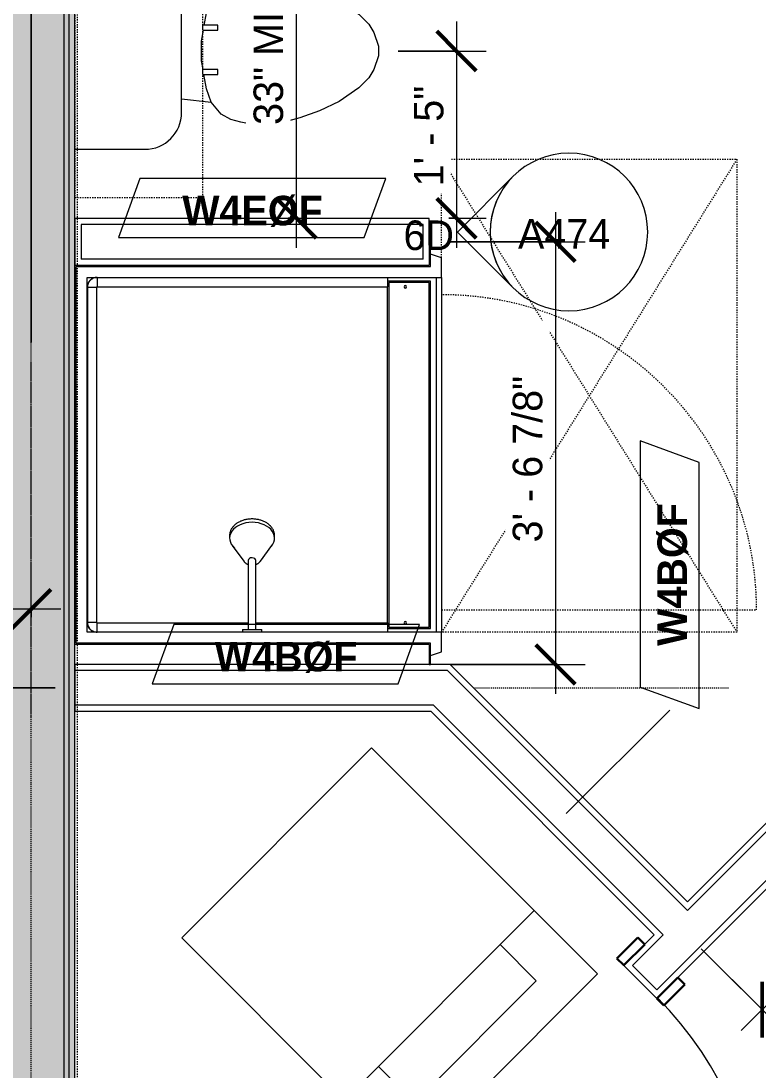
# Model space of a CAD drawing. Header units: inches. Extents: x -4010 to -1814, y 9846 to 12241.
# Drawn here: x -2514.2 to -2439.3, y 10498.3 to 10604.9 of the extents above; entities that cross this region are included whole.
import ezdxf

# ---------------------------------------------------------------- set-up
doc = ezdxf.new("R2010")
doc.units = ezdxf.units.IN
doc.header["$MEASUREMENT"] = 0
for name, pattern in [('Dash', [0.25, 0.125, -0.125]), ('Dash 3_32_', [0.1875, 0.09375, -0.09375]), ('Dash_2_', [0.25, 0.125, -0.125])]:
    doc.linetypes.add(name, pattern=pattern)
for name, color, linetype, lineweight in [('0-1', 7, 'Continuous', 5), ('A-ANNO-DIMS', 211, 'Continuous', 9), ('A-ANNO-DIMS-32', 211, 'Continuous', 9), ('A-DETL-1', 90, 'Dash 3_32_', 18), ('A-DOOR-3', 31, 'Continuous', 9), ('A-DOOR-4', 31, 'Continuous', 30), ('A-DOOR-FRAM-3', 31, 'Continuous', 30), ('A-GENM', 5, 'Continuous', 9), ('A-GENM-HDLN', 13, 'Dash', 9), ('A-WALL', 113, 'Continuous', 18), ('A-WALL-2', 250, 'Continuous', 18), ('A-WALL-3', 113, 'Continuous', 9), ('A-WALL-IDEN', 211, 'Continuous', 9), ('G-ANNO-SYMB-3', 111, 'Continuous', 9), ('G-ANNO-SYMB-4', 111, 'Dash_2_', 9), ('I-WALL-1', 21, 'Continuous', 18), ('I-WALL-2', 241, 'Continuous', 5), ('I-WALL-3', 7, 'Continuous', 9), ('I-WALL-4', 2, 'Continuous', 9), ('P-SANR-FIXT', 6, 'Continuous', 9), ('P-SANR-FIXT-HDLN', 131, 'Dash', 9), ('Q-CASE', 31, 'Continuous', 9), ('Q-CASE-3', 31, 'Dash', 9)]:
    doc.layers.add(name, color=color, linetype=linetype, lineweight=lineweight)
doc.styles.add('Century Gothic', font='ufonts.com_century-gothic.ttf', dxfattribs={"height": 3})
doc.styles.add('Century Gothic_B_1', font='GOTHICB.TTF', dxfattribs={"height": 3})
doc.dimstyles.new('OD_1__HACK_2', dxfattribs={"dimscale": 12, "dimtxt": 3.132505, "dimasz": 0.333333, "dimexe": 0.25, "dimexo": 0.166667, "dimgap": 0.041667, "dimtad": 1, "dimdec": 4, "dimrnd": 0.0625, "dimzin": 3, "dimdsep": 46, "dimlunit": 4, "dimtxsty": 'Century Gothic', "dimblk1": 'OBLIQUE', "dimblk2": 'OBLIQUE', "dimsah": 1, "dimcen": 0.09, "dimdle": 0.25, "dimazin": 0, "dimtfac": 1, "dimtdec": 4, "dimtix": 1, "dimtmove": 0, "dimatfit": 3, "dimfxl": 1, "dimtvp": 1, "dimtfill": 1, "dimfrac": 2, "dimtolj": 1, "dimtzin": 0, "dimarcsym": 2})
doc.dimstyles.new('OD_1__HACK_2_1', dxfattribs={"dimscale": 12, "dimtxt": 3.132505, "dimasz": 0.333333, "dimexe": 0.25, "dimexo": 0.166667, "dimgap": 0.041667, "dimtad": 1, "dimdec": 4, "dimrnd": 0.0625, "dimzin": 3, "dimdsep": 46, "dimlunit": 4, "dimtxsty": 'Century Gothic', "dimblk1": 'OBLIQUE', "dimblk2": 'OBLIQUE', "dimsah": 1, "dimcen": 0.09, "dimdle": 0.25, "dimazin": 0, "dimtfac": 1, "dimtdec": 4, "dimtix": 1, "dimtmove": 0, "dimatfit": 3, "dimfxl": 1, "dimtvp": 1, "dimtfill": 1, "dimfrac": 2, "dimtolj": 1, "dimtzin": 0, "dimarcsym": 2})

# ---------------------------------------------------------------- blocks, each defined once
blk = doc.blocks.new('CTR - 1st Phase - Common Walls_rvt-1-UNIT PLANS - 1ST FLOOR')
at = {"layer": 'I-WALL-1'}
blk.add_hatch(color=256, dxfattribs=at).paths.add_polyline_path([(-2509.31, 10458.16), (-2508.69, 10458.16), (-2508.69, 10814.49), (-2509.31, 10814.49), (-2509.31, 10463.59)], flags=0)
at = {"layer": 'I-WALL-2'}
for points in [[(-2509.81, 10457.54), (-2509.81, 10814.49), (-2515.31, 10814.49), (-2515.31, 10457.54)], [(-2509.31, 10457.54), (-2509.31, 10814.49), (-2509.81, 10814.49), (-2509.81, 10457.54)]]:
    blk.add_hatch(color=256, dxfattribs=at).paths.add_polyline_path(points, flags=0)
at = {"layer": 'A-WALL-2'}
for p, q in [((-2509.81, 10814.49), (-2509.81, 10458.16)), ((-2509.31, 10814.49), (-2509.31, 10458.16))]:
    blk.add_line(p, q, dxfattribs=at)
at = {"layer": 'I-WALL-3'}
for p, q in [((-2508.69, 10580.13), (-2508.69, 10814.49)), ((-2508.69, 10458.16), (-2508.69, 10541.63))]:
    blk.add_line(p, q, dxfattribs=at)
blk = doc.blocks.new('SWING - SINGLE - FLUSH - 3-0 x 6-8 - PASSAGE-V116-UNIT PLANS - 1ST FLOOR')
at = {"layer": 'A-DOOR-3'}
blk.add_arc((18, 2.37), 36.07, 93.1789, 180, dxfattribs=at)
at = {"layer": 'A-DOOR-4'}
for p, q in [((16, 10.9), (16, 38.39)), ((18, 38.39), (16, 38.39)), ((18, 10.9), (18, 38.39)), ((16, 2.37), (16, 9.15)), ((18, 2.37), (18, 9.15)), ((18, 2.37), (16, 2.37))]:
    blk.add_line(p, q, dxfattribs=at)
at = {"layer": 'A-DOOR-FRAM-3'}
for p, q in [((-18, 3.37), (-21, 3.37)), ((-21, 3.37), (-21, 2.37)), ((-18, 2.37), (-18, 3.37)), ((21, 3.37), (18, 3.37)), ((18, 3.37), (18, 2.37)), ((21, 2.37), (21, 3.37)), ((-21, 2.37), (-18, 2.37)), ((18, 2.37), (21, 2.37)), ((-18, -2.38), (-21, -2.38)), ((-21, -2.38), (-21, -3.38)), ((-18, -3.38), (-18, -2.38)), ((21, -2.38), (18, -2.38)), ((18, -2.38), (18, -3.38)), ((21, -3.38), (21, -2.38)), ((-21, -3.38), (-18, -3.38)), ((18, -3.38), (21, -3.38))]:
    blk.add_line(p, q, dxfattribs=at)
blk = doc.blocks.new('Toilet-Domestic-3D - Toilet-Domestic-3D-3234795-UNIT PLANS - 1ST FLOOR')
at = {"layer": 'P-SANR-FIXT'}
for p, q in [((-1.87, 11.5), (-0.5, 12)), ((-0.5, 12), (0.5, 12)), ((0.5, 12), (1.87, 11.5)), ((-3.74, 10), (-2.74, 11)), ((-2.74, 11), (-1.87, 11.5)), ((1.87, 11.5), (2.74, 11)), ((2.74, 11), (3.74, 10)), ((-5.13, 8), (-3.74, 10)), ((3.74, 10), (5.13, 8)), ((-6.06, 6), (-5.13, 8)), ((5.13, 8), (6.06, 6)), ((-6.79, 4), (-6.06, 6)), ((6.06, 6), (6.79, 4)), ((-7.33, 1.99), (-6.79, 4)), ((6.79, 4), (7.33, 1.99)), ((-7.5, 0), (-7.33, 1.99)), ((7.33, 1.99), (7.5, 0)), ((-7.41, -1), (-7.5, 0)), ((-7.24, -2), (-7.41, -1)), ((7.41, -1), (7.24, -2)), ((7.5, 0), (7.41, -1)), ((-6.97, -3), (-7.24, -2)), ((7.24, -2), (6.97, -3)), ((-6.4, -4), (-6.97, -3)), ((6.97, -3), (6.4, -4)), ((-5.21, -5), (-6.4, -4)), ((6.4, -4), (5.21, -5)), ((-3.84, -5.5), (-5.21, -5)), ((-4.86, -8.02), (-5.21, -5)), ((5.21, -5), (3.84, -5.5)), ((4.86, -8.02), (5.21, -5)), ((-2.61, -5.72), (-3.84, -5.5)), ((-1, -6), (-2.12, -5.8)), ((1, -6), (-1, -6)), ((1.89, -5.84), (1, -6)), ((3.84, -5.5), (2.38, -5.76)), ((6.25, -8.02), (-6.25, -8.02)), ((-9.98, -11.75), (-9.98, -18.86)), ((9.98, -18.86), (9.98, -11.75))]:
    blk.add_line(p, q, dxfattribs=at)
for centre, start, end in [((-6.25, -11.75), 90, 180), ((6.25, -11.75), 0, 90)]:
    blk.add_arc(centre, 3.73, start, end, dxfattribs=at)
blk = doc.blocks.new('ADA Clearances - 30_x48_-1721104-UNIT PLANS - 1ST FLOOR')
at = {"layer": 'A-GENM-HDLN'}
for p, q in [((15, 24), (-15, -24)), ((-15, 24), (15, -24)), ((-15, 14), (-15, 24)), ((-15, 24), (15, 24)), ((15, 24), (15, -24)), ((15, -24), (-15, -24))]:
    blk.add_line(p, q, dxfattribs=at)
blk = doc.blocks.new('300 Series Wall Hung Cabinet_326 - 30_-2909952-UNIT PLANS - 1ST FLOOR')
at = {"layer": 'Q-CASE'}
for p, q in [((-2.5, -13.19), (-2.01, -13.19)), ((-2.5, -13.19), (-2.5, -14.69)), ((-2.01, -14.69), (-2.01, -13.19)), ((2, -13.19), (2.49, -13.19)), ((2, -13.19), (2, -14.69)), ((2.49, -14.69), (2.49, -13.19)), ((-2.5, -14.69), (-2.01, -14.69)), ((2, -14.69), (2.49, -14.69))]:
    blk.add_line(p, q, dxfattribs=at)
at = {"layer": 'Q-CASE-3'}
for p, q in [((15, -0.19), (-15, -0.19)), ((-15, -0.19), (-15, -13.19)), ((15, -13.19), (15, -0.19)), ((-15, -13.19), (15, -13.19))]:
    blk.add_line(p, q, dxfattribs=at)
blk = doc.blocks.new('4LBS24238A75FTB_V2 - 4LBS24238A75FTB_V2-V85-UNIT PLANS - 1ST FLOOR')
at = {"layer": 'P-SANR-FIXT'}
for p, q in [((-0.75, 37.75), (-1.13, 36.62)), ((1.25, 37.75), (-0.75, 37.75)), ((1.25, 37.75), (37.25, 37.75)), ((1.25, 37.25), (1.25, 37.75)), ((1.25, 1.75), (1.25, 37.75)), ((37.25, 37.75), (37.25, 37.25)), ((39.25, 37.75), (37.25, 37.75)), ((37.25, 37.75), (37.25, 19.48)), ((39.63, 36.62), (39.25, 37.75)), ((0.12, 36.62), (-2.02, 36.62)), ((-2.02, 36.62), (-2.02, 36.5)), ((-2.02, 36.5), (0, 36.5)), ((0, 0.5), (0, 36.5)), ((0.12, 0.63), (0.12, 36.62)), ((37.25, 37.25), (1.25, 37.25)), ((1.62, 36.62), (1.62, 32.27)), ((36.88, 36.62), (1.62, 36.62)), ((36.75, 36.5), (1.75, 36.5)), ((1.75, 36.5), (1.75, 32.38)), ((36.75, 32.38), (36.75, 36.5)), ((36.88, 32.27), (36.88, 36.62)), ((40.52, 36.62), (38.38, 36.62)), ((38.38, 36.62), (38.38, 0.63)), ((38.5, 36.5), (38.5, 0.5)), ((38.5, 36.5), (40.52, 36.5)), ((40.52, 36.5), (40.52, 36.62)), ((1.75, 32.38), (36.75, 32.38)), ((2.2, 2.75), (2.2, 32.27)), ((36.3, 32.27), (2.2, 32.27)), ((36.3, 18.89), (36.3, 32.27)), ((36.3, 2.75), (36.3, 18.11)), ((37.25, 17.52), (37.25, 1.75)), ((1.28, 2.51), (1.3, 2.43)), ((1.37, 2.28), (1.38, 2.26)), ((1.4, 2.23), (1.42, 2.2)), ((2.25, 2.7), (36.25, 2.7)), ((37.08, 2.2), (37.1, 2.23)), ((37.12, 2.26), (37.13, 2.28)), ((37.2, 2.43), (37.22, 2.51)), ((37.25, 1.75), (1.25, 1.75)), ((1.51, 2.08), (1.58, 2.01)), ((1.7, 1.92), (1.73, 1.9)), ((1.93, 1.8), (2.01, 1.78)), ((2.25, 1.75), (2.25, 1.77)), ((2.25, 1.77), (36.25, 1.77)), ((36.25, 1.75), (36.25, 1.77)), ((36.49, 1.78), (36.57, 1.8)), ((36.77, 1.9), (36.8, 1.92)), ((36.92, 2.01), (36.99, 2.08)), ((38.5, 0.5), (0, 0.5)), ((38.38, 0.63), (0.12, 0.63))]:
    blk.add_line(p, q, dxfattribs=at)
for centre, radius, start, end in [((2.2, 34.06), 0.125, 0, 180), ((36.3, 34.06), 0.125, 0, 180), ((2.2, 34.06), 0.125, 180, 0), ((36.3, 34.06), 0.125, 180, 0), ((2.25, 2.75), 1, 180, 270), ((36.25, 2.75), 1, 270, 0)]:
    blk.add_arc(centre, radius, start, end, dxfattribs=at)
for centre, major_axis, start_param, end_param in [((2.2, 32.28), (-0.95, 0), 0, 1.570796), ((36.3, 32.28), (0.95, 0), 4.712389, 6.283185)]:
    blk.add_ellipse(centre, major_axis=major_axis, ratio=0.019505, start_param=start_param, end_param=end_param, dxfattribs=at)
for points, knots in [([(1.25, 2.77), (1.25, 2.77), (1.27, 2.76), (1.4, 2.76), (1.64, 2.75), (1.95, 2.75), (2.12, 2.75), (2.2, 2.75)], [-1, -1, -1, -1, -0.833333, -0.666667, -0.333333, -0.166667, 0, 0, 0, 0]), ([(1.25, 2.77), (1.25, 2.7), (1.26, 2.57), (1.34, 2.32), (1.52, 2.04), (1.8, 1.86), (2.05, 1.78), (2.18, 1.77), (2.25, 1.77)], [-1, -1, -1, -1, -0.875, -0.75, -0.5, -0.25, -0.125, 0, 0, 0, 0]), ([(1.59, 2), (1.54, 2.04), (1.47, 2.12), (1.41, 2.21), (1.38, 2.25)], [0.4611793, 0.4611793, 0.4611793, 0.4611793, 0.5714286, 0.6665731, 0.6665731, 0.6665731, 0.6665731]), ([(2.2, 2.75), (2.2, 2.74), (2.2, 2.74), (2.2, 2.73), (2.21, 2.72), (2.21, 2.72), (2.22, 2.71), (2.23, 2.71), (2.24, 2.7), (2.24, 2.7), (2.25, 2.7), (2.25, 2.7)], [-1, -1, -1, -1, -0.833333, -0.75, -0.666667, -0.583333, -0.416667, -0.291667, -0.208333, -0.083333, 0, 0, 0, 0]), ([(36.25, 1.77), (36.32, 1.77), (36.45, 1.78), (36.7, 1.86), (36.98, 2.04), (37.16, 2.32), (37.24, 2.57), (37.25, 2.7), (37.25, 2.77)], [-1, -1, -1, -1, -0.875, -0.75, -0.5, -0.25, -0.125, 0, 0, 0, 0]), ([(36.25, 2.7), (36.26, 2.7), (36.26, 2.7), (36.27, 2.7), (36.28, 2.71), (36.28, 2.71), (36.29, 2.72), (36.29, 2.73), (36.3, 2.74), (36.3, 2.74), (36.3, 2.75), (36.3, 2.75)], [-1, -1, -1, -1, -0.833333, -0.75, -0.666667, -0.583333, -0.416667, -0.291667, -0.208333, -0.083333, 0, 0, 0, 0]), ([(36.25, 1.8), (36.25, 1.82), (36.25, 1.91), (36.25, 2.14), (36.25, 2.45), (36.25, 2.62), (36.25, 2.7)], [-0.8333333, -0.8333333, -0.8333333, -0.8333333, -0.6666667, -0.3333333, -0.1666667, 0, 0, 0, 0]), ([(37.19, 2.42), (37.18, 2.38), (37.16, 2.33), (37.13, 2.27), (37.12, 2.25)], [0.2174647, 0.2174647, 0.2174647, 0.2174647, 0.2857143, 0.3333068, 0.3333068, 0.3333068, 0.3333068]), ([(2.25, 1.75), (2.17, 1.75), (2.03, 1.77), (1.86, 1.82), (1.77, 1.87), (1.75, 1.88)], [0, 0, 0, 0, 0.1428571, 0.2857143, 0.3333068, 0.3333068, 0.3333068, 0.3333068]), ([(36.75, 1.88), (36.7, 1.85), (36.59, 1.8), (36.42, 1.76), (36.31, 1.75), (36.25, 1.75)], [0.6666667, 0.6666667, 0.6666667, 0.6666667, 0.7857143, 0.8928571, 1, 1, 1, 1]), ([(37.01, 2.1), (36.97, 2.05), (36.89, 1.97), (36.79, 1.91), (36.75, 1.88)], [0.4475924, 0.4475924, 0.4475924, 0.4475924, 0.5714286, 0.6665731, 0.6665731, 0.6665731, 0.6665731])]:
    blk.add_open_spline(points, degree=3, knots=knots, dxfattribs=at)
for points in [[(1.25, 2.71), (1.25, 2.72), (1.25, 2.74), (1.25, 2.75)], [(1.38, 2.25), (1.37, 2.27), (1.36, 2.3), (1.35, 2.32)], [(2.25, 1.8), (2.25, 1.82), (2.25, 1.88), (2.25, 2.03), (2.25, 2.22), (2.25, 2.45), (2.25, 2.62), (2.25, 2.7)], [(37.25, 2.77), (37.25, 2.77), (37.23, 2.76), (37.13, 2.76), (36.98, 2.76), (36.78, 2.75), (36.55, 2.75), (36.38, 2.75), (36.3, 2.75)], [(37.12, 2.25), (37.09, 2.21), (37.07, 2.18), (37.04, 2.14)], [(37.25, 2.75), (37.25, 2.72), (37.25, 2.7), (37.25, 2.67)], [(1.75, 1.88), (1.71, 1.91), (1.67, 1.94), (1.63, 1.97)]]:
    blk.add_open_spline(points, degree=3, dxfattribs=at)
at = {"layer": 'P-SANR-FIXT-HDLN'}
blk.add_line((35, 37.75), (35, 69.75), dxfattribs=at)
blk.add_arc((35, 37.75), 32, 90, 180, dxfattribs=at)
blk = doc.blocks.new('Shower Head - Shower Head-3265626-UNIT PLANS - 1ST FLOOR')
at = {"layer": 'P-SANR-FIXT'}
for p, q in [((-0.98, 0), (-0.98, -0.26)), ((-0.98, 0), (0.98, 0)), ((0.98, -0.26), (0.98, 0)), ((0.98, -0.26), (-0.98, -0.26)), ((-0.39, -0.26), (-0.39, -1)), ((0.39, -1), (0.39, -0.26)), ((-0.39, -6.01), (-0.39, -7.27)), ((0.39, -7.27), (0.39, -6.01)), ((-0.84, -7.19), (-2.02, -8.78)), ((2.02, -8.78), (0.84, -7.19)), ((-2.28, -9.54), (-2.28, -9.81)), ((2.28, -9.81), (2.28, -9.54))]:
    blk.add_line(p, q, dxfattribs=at)
at = {"layer": 'P-SANR-FIXT', "flags": 128}
for points in [[(-0.39, -1), (-0.39, -1.29), (-0.39, -1.57), (-0.39, -1.85), (-0.39, -2.13), (-0.39, -2.41), (-0.39, -2.69), (-0.39, -2.96), (-0.39, -3.23), (-0.39, -3.5), (-0.39, -3.76), (-0.39, -4.02), (-0.39, -4.27), (-0.39, -4.52), (-0.39, -4.77), (-0.39, -5), (-0.39, -5.23), (-0.39, -5.46), (-0.39, -5.67), (-0.39, -5.88), (-0.39, -6.01)], [(0.39, -6.01), (0.39, -5.81), (0.39, -5.6), (0.39, -5.38), (0.39, -5.15), (0.39, -4.92), (0.39, -4.68), (0.39, -4.43), (0.39, -4.18), (0.39, -3.93), (0.39, -3.67), (0.39, -3.4), (0.39, -3.13), (0.39, -2.86), (0.39, -2.59), (0.39, -2.31), (0.39, -2.03), (0.39, -1.75), (0.39, -1.46), (0.39, -1.18), (0.39, -1)], [(-0.39, -6.87), (-0.43, -6.88), (-0.46, -6.9), (-0.49, -6.91), (-0.52, -6.93), (-0.55, -6.94), (-0.58, -6.96), (-0.61, -6.98), (-0.64, -7), (-0.67, -7.03), (-0.7, -7.05), (-0.73, -7.07), (-0.76, -7.1), (-0.78, -7.13), (-0.81, -7.16), (-0.83, -7.19), (-0.84, -7.19)], [(0.84, -7.19), (0.81, -7.16), (0.79, -7.13), (0.76, -7.1), (0.73, -7.08), (0.7, -7.05), (0.68, -7.03), (0.65, -7.01), (0.62, -6.98), (0.59, -6.97), (0.56, -6.95), (0.53, -6.93), (0.49, -6.91), (0.46, -6.9), (0.43, -6.89), (0.4, -6.87)], [(-2.28, -9.81), (-2.28, -9.88), (-2.28, -9.95), (-2.27, -10.02), (-2.25, -10.09), (-2.24, -10.16), (-2.21, -10.23), (-2.19, -10.3), (-2.16, -10.36), (-2.13, -10.43), (-2.09, -10.49), (-2.05, -10.55), (-2.01, -10.61), (-1.97, -10.67), (-1.92, -10.73), (-1.86, -10.79), (-1.81, -10.84), (-1.75, -10.89), (-1.69, -10.94), (-1.63, -10.99), (-1.57, -11.04), (-1.5, -11.08), (-1.43, -11.12), (-1.36, -11.16), (-1.28, -11.2), (-1.21, -11.24), (-1.13, -11.27), (-1.05, -11.3), (-0.97, -11.33), (-0.89, -11.36), (-0.81, -11.38), (-0.72, -11.4), (-0.64, -11.42), (-0.55, -11.44), (-0.47, -11.45), (-0.38, -11.46), (-0.29, -11.47), (-0.2, -11.48), (-0.11, -11.49), (-0.02, -11.49), (0, -11.49)], [(0, -11.49), (0.09, -11.49), (0.18, -11.48), (0.27, -11.48), (0.35, -11.47), (0.44, -11.46), (0.53, -11.44), (0.62, -11.43), (0.7, -11.41), (0.79, -11.39), (0.87, -11.36), (0.95, -11.34), (1.03, -11.31), (1.11, -11.28), (1.19, -11.25), (1.26, -11.21), (1.34, -11.17), (1.41, -11.13), (1.48, -11.09), (1.55, -11.05), (1.61, -11), (1.68, -10.95), (1.74, -10.9), (1.8, -10.85), (1.85, -10.8), (1.9, -10.74), (1.95, -10.69), (2, -10.63), (2.04, -10.57), (2.08, -10.51), (2.12, -10.44), (2.15, -10.38), (2.18, -10.31), (2.21, -10.25), (2.23, -10.18), (2.25, -10.11), (2.26, -10.04), (2.27, -9.97), (2.28, -9.9), (2.28, -9.83), (2.28, -9.81)]]:
    blk.add_lwpolyline(points, dxfattribs=at)
at = {"layer": 'P-SANR-FIXT'}
for centre, major_axis, start_param, end_param in [((0, -7.27), (0.394, 0), 3.141593, 4.712389), ((0, -7.27), (-0.394, 0), 1.570796, 3.141593), ((0, -9.54), (2.28, 0), 2.468394, 4.712389), ((0, -9.54), (-2.28, 0), 1.570796, 3.814791)]:
    blk.add_ellipse(centre, major_axis=major_axis, ratio=0.707107, start_param=start_param, end_param=end_param, dxfattribs=at)
blk = doc.blocks.new('Stacked Washer and Dryer - 26_x25_ - Private-3627842-UNIT PLANS - 1ST FLOOR')
at = {"layer": 'P-SANR-FIXT'}
for p, q in [((0, 13.625), (32.4375, 13.625)), ((0, 13.625), (0, -13.625)), ((23.34375, -13.625), (23.34375, 13.625)), ((32.4375, 13.625), (32.4375, -13.625)), ((28.53125, 8.75), (23.34375, 8.75)), ((28.53125, -8.75), (28.53125, 8.75)), ((23.34375, -8.75), (28.53125, -8.75)), ((32.4375, -13.625), (0, -13.625))]:
    blk.add_line(p, q, dxfattribs=at)
blk = doc.blocks.new('Elevation - Filled Arrow-152140-UNIT PLANS - 1ST FLOOR')
at = {"layer": 'G-ANNO-SYMB-3'}
for start, end in [(360, 180), (180, 360)]:
    blk.add_arc((0, 0), 0.25, start, end, dxfattribs=at)
blk = doc.blocks.new('Elevation - Filled Arrow-151867-UNIT PLANS - 1ST FLOOR')
at = {"layer": 'G-ANNO-SYMB-3'}
for p, q in [((0, 0.3536), (-0.1768, 0.1768)), ((0.1768, 0.1768), (0, 0.3536))]:
    blk.add_line(p, q, dxfattribs=at)
blk.add_arc((0, 0), 0.25, 45, 135, dxfattribs=at)
blk = doc.blocks.new('DIMBLOCK45-UNIT PLANS - 1ST FLOOR')
at = {"layer": 'A-ANNO-DIMS-32'}
for p, q in [((-2647.12, 10544.39), (-2647.12, 10548.22)), ((-2513.12, 10544.39), (-2513.12, 10548.22)), ((-2510.12, 10545.22), (-2647.12, 10545.22)), ((-2647.12, 10545.22), (-2647.12, 10544.39)), ((-2513.12, 10545.22), (-2513.12, 10544.39))]:
    blk.add_line(p, q, dxfattribs=at)
at = {"layer": 'A-ANNO-DIMS-32', "lineweight": 50}
for p, q in [((-2647.12, 10545.22), (-2645.12, 10547.22)), ((-2513.12, 10545.22), (-2511.12, 10547.22)), ((-2647.12, 10545.22), (-2649.12, 10543.22)), ((-2513.12, 10545.22), (-2515.12, 10543.22))]:
    blk.add_line(p, q, dxfattribs=at)
at = {"layer": 'A-ANNO-DIMS-32', "color": 0, "insert": (-2586.54, 10549.56), "char_height": 3, "width": 15.394, "attachment_point": 1, "line_spacing_factor": 0.984502, "style": 'Century Gothic', "bg_fill": 3, "box_fill_scale": 1.25, "bg_fill_color": 256, "bg_fill_true_color": 13158600, "bg_fill_transparency": 0}
blk.add_mtext('11\' - 2"', dxfattribs=at)
blk = doc.blocks.new('_Oblique')
at = {"color": 0, "linetype": 'ByBlock', "lineweight": -2}
blk.add_line((-0.5, -0.5), (0.5, 0.5), dxfattribs=at)
blk = doc.blocks.new('DIMBLOCK149-UNIT PLANS - 1ST FLOOR')
at = {"layer": 'A-ANNO-DIMS-32'}
for p, q in [((-2104.82, 10593.16), (-2104.82, 10716.81)), ((-2520.62, 10714.63), (-2520.62, 10710.81)), ((-2520.62, 10713.81), (-2520.62, 10714.63)), ((-2523.62, 10713.81), (-2101.82, 10713.81)), ((-2104.82, 10713.81), (-2104.82, 10593.16))]:
    blk.add_line(p, q, dxfattribs=at)
at = {"layer": 'A-ANNO-DIMS-32', "lineweight": 50}
for p, q in [((-2520.62, 10713.81), (-2518.62, 10715.81)), ((-2104.82, 10713.81), (-2102.82, 10715.81)), ((-2520.62, 10713.81), (-2522.62, 10711.81)), ((-2104.82, 10713.81), (-2106.82, 10711.81))]:
    blk.add_line(p, q, dxfattribs=at)
at = {"layer": 'A-ANNO-DIMS-32', "color": 0, "insert": (-2325.3, 10718.15), "char_height": 3, "width": 30.1914, "attachment_point": 1, "line_spacing_factor": 0.984502, "style": 'Century Gothic', "bg_fill": 3, "box_fill_scale": 1.25, "bg_fill_color": 256, "bg_fill_true_color": 13158600, "bg_fill_transparency": 0}
blk.add_mtext('34\' - 7 13/16"', dxfattribs=at)
blk = doc.blocks.new('DIMBLOCK150-UNIT PLANS - 1ST FLOOR')
at = {"layer": 'A-ANNO-DIMS-32'}
for p, q in [((-2513.12, 10572.3), (-2513.12, 10648.11)), ((-2435.94, 10645.94), (-2435.94, 10642.11)), ((-2435.94, 10645.11), (-2435.94, 10645.94)), ((-2516.12, 10645.11), (-2435.94, 10645.11)), ((-2513.12, 10645.11), (-2513.12, 10572.3))]:
    blk.add_line(p, q, dxfattribs=at)
at = {"layer": 'A-ANNO-DIMS-32', "lineweight": 50}
for p, q in [((-2513.12, 10645.11), (-2511.12, 10647.11)), ((-2435.94, 10645.11), (-2433.94, 10647.11)), ((-2513.12, 10645.11), (-2515.12, 10643.11)), ((-2435.94, 10645.11), (-2437.94, 10643.11))]:
    blk.add_line(p, q, dxfattribs=at)
at = {"layer": 'A-ANNO-DIMS-32', "color": 0, "insert": (-2484.77, 10649.46), "char_height": 3, "width": 24.5827, "attachment_point": 1, "line_spacing_factor": 0.984502, "style": 'Century Gothic', "bg_fill": 3, "box_fill_scale": 1.25, "bg_fill_color": 256, "bg_fill_true_color": 13158600, "bg_fill_transparency": 0}
blk.add_mtext('6\' - 5 3/16"', dxfattribs=at)
blk = doc.blocks.new('DIMBLOCK152-UNIT PLANS - 1ST FLOOR')
at = {"layer": 'A-ANNO-DIMS-32'}
for p, q in [((-2525.61, 10684.23), (-2525.61, 10534.23)), ((-2510.69, 10681.23), (-2528.61, 10681.23)), ((-2525.61, 10681.23), (-2510.69, 10681.23)), ((-2510.69, 10537.23), (-2528.61, 10537.23)), ((-2525.61, 10537.23), (-2510.69, 10537.23))]:
    blk.add_line(p, q, dxfattribs=at)
at = {"layer": 'A-ANNO-DIMS-32', "lineweight": 50}
for p, q in [((-2525.61, 10681.23), (-2527.61, 10683.23)), ((-2525.61, 10681.23), (-2523.61, 10679.23)), ((-2525.61, 10537.23), (-2527.61, 10539.23)), ((-2525.61, 10537.23), (-2523.61, 10535.23))]:
    blk.add_line(p, q, dxfattribs=at)
at = {"layer": 'A-ANNO-DIMS-32', "color": 0, "insert": (-2529.95, 10602.81), "char_height": 3, "width": 15.394, "attachment_point": 1, "rotation": 90, "line_spacing_factor": 0.984502, "style": 'Century Gothic', "bg_fill": 3, "box_fill_scale": 1.25, "bg_fill_color": 256, "bg_fill_true_color": 13158600, "bg_fill_transparency": 0}
blk.add_mtext('12\' - 0"', dxfattribs=at)
blk = doc.blocks.new('DIMBLOCK153-UNIT PLANS - 1ST FLOOR')
at = {"layer": 'A-ANNO-DIMS-32'}
for p, q in [((-2414.65, 10541.14), (-2406.35, 10532.84)), ((-2408.47, 10534.97), (-2414.65, 10541.14)), ((-2441, 10502.44), (-2406.35, 10537.09)), ((-2445.05, 10510.73), (-2436.76, 10502.44)), ((-2438.88, 10504.56), (-2445.05, 10510.73))]:
    blk.add_line(p, q, dxfattribs=at)
at = {"layer": 'A-ANNO-DIMS-32', "lineweight": 50}
for p, q in [((-2408.47, 10534.97), (-2408.47, 10537.79)), ((-2408.47, 10534.97), (-2408.47, 10532.14)), ((-2438.88, 10504.56), (-2438.88, 10507.39)), ((-2438.88, 10504.56), (-2438.88, 10501.73))]:
    blk.add_line(p, q, dxfattribs=at)
at = {"layer": 'A-ANNO-DIMS-32', "color": 0, "insert": (-2430.46, 10519.13), "char_height": 3, "width": 12.5897, "attachment_point": 1, "rotation": 45, "line_spacing_factor": 0.984502, "style": 'Century Gothic', "bg_fill": 3, "box_fill_scale": 1.25, "bg_fill_color": 256, "bg_fill_true_color": 13158600, "bg_fill_transparency": 0}
blk.add_mtext('3\' - 7"', dxfattribs=at)
blk = doc.blocks.new('DIMBLOCK333-UNIT PLANS - 1ST FLOOR')
at = {"layer": 'A-ANNO-DIMS-32'}
for p, q in [((-2486.19, 10581.88), (-2486.19, 10621.85)), ((-2487.02, 10618.85), (-2483.19, 10618.85)), ((-2486.19, 10618.85), (-2487.02, 10618.85)), ((-2487.02, 10584.88), (-2483.19, 10584.88)), ((-2486.19, 10584.88), (-2487.02, 10584.88))]:
    blk.add_line(p, q, dxfattribs=at)
at = {"layer": 'A-ANNO-DIMS-32', "lineweight": 50}
for p, q in [((-2486.19, 10618.85), (-2488.19, 10620.85)), ((-2486.19, 10618.85), (-2484.19, 10616.85)), ((-2486.19, 10584.88), (-2488.19, 10586.88)), ((-2486.19, 10584.88), (-2484.19, 10582.88))]:
    blk.add_line(p, q, dxfattribs=at)
at = {"layer": 'A-ANNO-DIMS-32', "color": 0, "insert": (-2490.54, 10594.36), "char_height": 3, "width": 18.0194, "attachment_point": 1, "rotation": 90, "line_spacing_factor": 0.984502, "style": 'Century Gothic', "bg_fill": 3, "box_fill_scale": 1.25, "bg_fill_color": 256, "bg_fill_true_color": 13158600, "bg_fill_transparency": 0}
blk.add_mtext('33" MIN', dxfattribs=at)
blk = doc.blocks.new('DIMBLOCK334-UNIT PLANS - 1ST FLOOR')
at = {"layer": 'A-ANNO-DIMS-32'}
for p, q in [((-2459.86, 10585.5), (-2459.86, 10536.6)), ((-2470.69, 10582.5), (-2456.86, 10582.5)), ((-2459.86, 10582.5), (-2470.69, 10582.5)), ((-2470.56, 10539.6), (-2456.86, 10539.6)), ((-2459.86, 10539.6), (-2470.56, 10539.6))]:
    blk.add_line(p, q, dxfattribs=at)
at = {"layer": 'A-ANNO-DIMS-32', "lineweight": 50}
for p, q in [((-2459.86, 10582.5), (-2461.86, 10584.5)), ((-2459.86, 10582.5), (-2457.86, 10580.5)), ((-2459.86, 10539.6), (-2461.86, 10541.6)), ((-2459.86, 10539.6), (-2457.86, 10537.6))]:
    blk.add_line(p, q, dxfattribs=at)
at = {"layer": 'A-ANNO-DIMS-32', "color": 0, "insert": (-2464.21, 10551.98), "char_height": 3, "width": 21.7784, "attachment_point": 1, "rotation": 90, "line_spacing_factor": 0.984502, "style": 'Century Gothic', "bg_fill": 3, "box_fill_scale": 1.25, "bg_fill_color": 256, "bg_fill_true_color": 13158600, "bg_fill_transparency": 0}
blk.add_mtext('3\' - 6 7/8"', dxfattribs=at)
blk = doc.blocks.new('DIMBLOCK335-UNIT PLANS - 1ST FLOOR')
at = {"layer": 'A-ANNO-DIMS-32'}
for p, q in [((-2469.91, 10604.86), (-2469.91, 10581.88)), ((-2475.83, 10601.86), (-2466.91, 10601.86)), ((-2469.91, 10601.86), (-2475.83, 10601.86)), ((-2470.69, 10584.88), (-2466.91, 10584.88)), ((-2469.91, 10584.88), (-2470.69, 10584.88))]:
    blk.add_line(p, q, dxfattribs=at)
at = {"layer": 'A-ANNO-DIMS-32', "lineweight": 50}
for p, q in [((-2469.91, 10601.86), (-2471.91, 10603.86)), ((-2469.91, 10601.86), (-2467.91, 10599.86)), ((-2469.91, 10584.88), (-2471.91, 10586.88)), ((-2469.91, 10584.88), (-2467.91, 10582.88))]:
    blk.add_line(p, q, dxfattribs=at)
at = {"layer": 'A-ANNO-DIMS-32', "color": 0, "insert": (-2474.25, 10588.12), "char_height": 3, "width": 12.5897, "attachment_point": 1, "rotation": 90, "line_spacing_factor": 0.984502, "style": 'Century Gothic', "bg_fill": 3, "box_fill_scale": 1.25, "bg_fill_color": 256, "bg_fill_true_color": 13158600, "bg_fill_transparency": 0}
blk.add_mtext('1\' - 5"', dxfattribs=at)
blk = doc.blocks.new('Wall Tag - Arch Wall-3956453-UNIT PLANS - 1ST FLOOR')
at = {"layer": 'A-WALL-IDEN'}
for p, q in [((-0.3561, 0.0937), (-0.4244, -0.0937)), ((0.4244, 0.0937), (-0.3561, 0.0937)), ((0.3561, -0.0937), (0.4244, 0.0937)), ((-0.4244, -0.0937), (0.3561, -0.0937))]:
    blk.add_line(p, q, dxfattribs=at)

msp = doc.modelspace()

# ---------------------------------------------------------------- linework, layer by layer
at = {"layer": 'A-DETL-1'}
for p, q in [((-2513.12374, 10458.1644), (-2513.12374, 10812.1644)), ((-2513.12374, 10534.3019), (-2513.12374, 10570.3019)), ((-2468.18524, 10537.2269), (-2442.22785, 10537.2269))]:
    msp.add_line(p, q, dxfattribs=at)
at = {"layer": 'A-WALL'}
for p, q in [((-2449.55767, 10506.58171), (-2351.18624, 10604.95315)), ((-2508.06124, 10584.25081), (-2508.06124, 10580.75081)), ((-2473.31124, 10584.25081), (-2508.06124, 10584.25081)), ((-2473.31124, 10580.75081), (-2473.31124, 10584.25081)), ((-2473.31124, 10580.75081), (-2508.06124, 10580.75081)), ((-2418.53496, 10542.55417), (-2446.46568, 10514.62345)), ((-2470.81912, 10538.9769), (-2508.68624, 10538.9769)), ((-2470.81912, 10538.9769), (-2446.46568, 10514.62345)), ((-2472.26887, 10535.4769), (-2508.68624, 10535.4769)), ((-2472.26887, 10535.4769), (-2448.94055, 10512.14858)), ((-2448.94055, 10512.14858), (-2452.03255, 10509.05658)), ((-2452.03255, 10509.05658), (-2449.55767, 10506.58171))]:
    msp.add_line(p, q, dxfattribs=at)
at = {"layer": 'A-WALL-3'}
for p, q in [((-2449.55767, 10505.69782), (-2350.56124, 10604.69426)), ((-2419.41884, 10542.55417), (-2446.46568, 10515.50733)), ((-2472.68624, 10539.6019), (-2508.68624, 10539.6019)), ((-2508.68624, 10539.6019), (-2508.68624, 10534.8519)), ((-2470.56024, 10539.6019), (-2472.56124, 10539.6019)), ((-2446.46568, 10515.50733), (-2470.56024, 10539.6019)), ((-2508.68624, 10534.8519), (-2472.52775, 10534.8519)), ((-2472.52775, 10534.8519), (-2449.82444, 10512.14858)), ((-2449.82444, 10512.14858), (-2452.91643, 10509.05658)), ((-2452.91643, 10509.05658), (-2449.55767, 10505.69782))]:
    msp.add_line(p, q, dxfattribs=at)
at = {"layer": 'A-WALL-IDEN'}
msp.add_line((-2458.77352, 10524.45642), (-2448.26233, 10534.96762), dxfattribs=at)
at = {"layer": 'G-ANNO-SYMB-4'}
msp.add_line((-2508.44183, 10848.58411), (-2508.44183, 10424.07518), dxfattribs=at)
at = {"layer": 'I-WALL-4'}
for p, q in [((-2472.68624, 10584.87581), (-2508.68624, 10584.87581)), ((-2508.68624, 10584.87581), (-2508.68624, 10580.12581)), ((-2472.68624, 10582.14971), (-2472.68624, 10584.87581))]:
    msp.add_line(p, q, dxfattribs=at)

# ---------------------------------------------------------------- block references
at = {"layer": '0-1'}
msp.add_blockref('CTR - 1st Phase - Common Walls_rvt-1-UNIT PLANS - 1ST FLOOR', (0, 0), dxfattribs=at)
at = {"layer": 'A-DOOR-3', "rotation": 225.0000000000236}
msp.add_blockref('SWING - SINGLE - FLUSH - 3-0 x 6-8 - PASSAGE-V116-UNIT PLANS - 1ST FLOOR', (-2463.96497, 10494.64928), dxfattribs=at)
at = {"layer": 'A-GENM'}
msp.add_blockref('ADA Clearances - 30_x48_-1721104-UNIT PLANS - 1ST FLOOR', (-2456.43624, 10566.87581), dxfattribs=at)
at = {"layer": 'A-WALL-IDEN', "xscale": 31.99999999999999, "yscale": 31.99999999999999, "zscale": 31.99999999999999}
msp.add_blockref('Wall Tag - Arch Wall-3956453-UNIT PLANS - 1ST FLOOR', (-2487.24824, 10540.64491), dxfattribs=at)
at = {"layer": 'G-ANNO-SYMB-3', "xscale": 31.99999999999999, "yscale": 31.99999999999999, "zscale": 31.99999999999999}
msp.add_blockref('Elevation - Filled Arrow-152140-UNIT PLANS - 1ST FLOOR', (-2458.49701, 10583.49149), dxfattribs=at)
at = {"layer": 'G-ANNO-SYMB-3', "xscale": 31.99999999999999, "yscale": 31.99999999999999, "zscale": 31.99999999999999, "rotation": 90}
msp.add_blockref('Elevation - Filled Arrow-151867-UNIT PLANS - 1ST FLOOR', (-2458.49701, 10583.49149), dxfattribs=at)
at = {"layer": 'P-SANR-FIXT'}
for name, p, rotation in [('Toilet-Domestic-3D - Toilet-Domestic-3D-3234795-UNIT PLANS - 1ST FLOOR', (-2489.83043, 10601.86385), 269.9999999997155), ('4LBS24238A75FTB_V2 - 4LBS24238A75FTB_V2-V85-UNIT PLANS - 1ST FLOOR', (-2509.18624, 10580.12581), 270.0000000000797), ('Shower Head - Shower Head-3265626-UNIT PLANS - 1ST FLOOR', (-2490.68624, 10542.87581), 180), ('Stacked Washer and Dryer - 26_x25_ - Private-3627842-UNIT PLANS - 1ST FLOOR', (-2488.17932, 10521.48794), 314.9999999999666)]:
    msp.add_blockref(name, p, dxfattribs=dict(at, rotation=rotation))
at = {"layer": 'Q-CASE', "rotation": 89.99999999985722}
msp.add_blockref('300 Series Wall Hung Cabinet_326 - 30_-2909952-UNIT PLANS - 1ST FLOOR', (-2508.86915, 10601.98885), dxfattribs=at)

# ---------------------------------------------------------------- texts
at = {"layer": 'A-WALL-IDEN', "insert": (-2494.46416, 10541.89245), "char_height": 3, "width": 17.372, "attachment_point": 1, "style": 'Century Gothic_B_1'}
msp.add_mtext('W4BØF', dxfattribs=at)
at = {"layer": 'G-ANNO-SYMB-3', "char_height": 3, "attachment_point": 1, "style": 'Century Gothic'}
for s, insert, width in [('6D', (-2475.30357, 10584.6635), 6.666), ('A474', (-2463.67295, 10584.79792), 12.221)]:
    msp.add_mtext(s, dxfattribs=dict(at, insert=insert, width=width))

# ---------------------------------------------------------------- next in the draw order: dimensions: what is measured, and where the dimension line sits
at = {"layer": 'A-ANNO-DIMS'}
dim = msp.add_linear_dim(base=(-2104.82374, 10713.80603), p1=(-2520.62374, 10716.63446), p2=(-2104.82374, 10591.1644), dimstyle='OD_1__HACK_2', override={"dimpost": '<>', "dimfxl": 434.31829}, dxfattribs=at)
dim.commit()
dim.dimension.update_dxf_attribs({"geometry": 'DIMBLOCK149-UNIT PLANS - 1ST FLOOR', "text_midpoint": (-2312.72374, 10716.0477)})
for base, p1, p2, angle, override, picture, middle in [((-2647.12374, 10545.21916), (-2513.12374, 10542.39073), (-2647.12374, 10542.39073), 0, {"dimpost": '<>', "dimfxl": 134}, 'DIMBLOCK45-UNIT PLANS - 1ST FLOOR', (-2580.12374, 10547.25689)), ((-2408.47098, 10534.96506), (-2446.46568, 10512.14858), (-2416.06009, 10542.55417), 45, {"dimpost": '<>', "dimfxl": 43}, 'DIMBLOCK153-UNIT PLANS - 1ST FLOOR', (-2425.14135, 10521.22984))]:
    dim = msp.add_linear_dim(base=base, p1=p1, p2=p2, angle=angle, dimstyle='OD_1__HACK_2', override=override, dxfattribs=at)
    dim.commit()
    dim.dimension.update_dxf_attribs({"geometry": picture, "text_midpoint": middle})

# ---------------------------------------------------------------- next in the draw order: block references
at = {"layer": 'A-WALL-IDEN', "xscale": 31.99999999999999, "yscale": 31.99999999999999, "zscale": 31.99999999999999, "rotation": 89.99999999999991}
msp.add_blockref('Wall Tag - Arch Wall-3956453-UNIT PLANS - 1ST FLOOR', (-2448.26233, 10548.69933), dxfattribs=at)

# ---------------------------------------------------------------- next in the draw order: texts
at = {"layer": 'A-WALL-IDEN', "insert": (-2449.50986, 10541.48341), "char_height": 3, "width": 17.372, "attachment_point": 1, "rotation": 90, "style": 'Century Gothic_B_1'}
msp.add_mtext('W4BØF', dxfattribs=at)

# ---------------------------------------------------------------- next in the draw order: dimensions: what is measured, and where the dimension line sits
at = {"layer": 'A-ANNO-DIMS'}
dim = msp.add_linear_dim(base=(-2435.93624, 10645.11479), p1=(-2513.12374, 10570.3019), p2=(-2435.93624, 10647.94322), dimstyle='OD_1__HACK_2', override={"dimpost": '<>', "dimfxl": 109.480982}, dxfattribs=at)
dim.commit()
dim.dimension.update_dxf_attribs({"geometry": 'DIMBLOCK150-UNIT PLANS - 1ST FLOOR', "text_midpoint": (-2474.52999, 10647.35647)})

# ---------------------------------------------------------------- next in the draw order: dimensions: what is measured, and where the dimension line sits
for base, p1, p2, dimstyle, override, picture, middle in [((-2525.60865, 10537.2269), (-2508.68624, 10681.2269), (-2508.68624, 10537.2269), 'OD_1__HACK_2', {"dimpost": '<>', "dimfxl": 144}, 'DIMBLOCK152-UNIT PLANS - 1ST FLOOR', (-2527.68411, 10609.2269)), ((-2459.8624, 10539.6019), (-2472.68624, 10582.50081), (-2472.56124, 10539.6019), 'OD_1__HACK_2_1', {"dimpost": '<>', "dimfxl": 42.899091}, 'DIMBLOCK334-UNIT PLANS - 1ST FLOOR', (-2462.10407, 10561.05135))]:
    dim = msp.add_linear_dim(base=base, p1=p1, p2=p2, angle=90, dimstyle=dimstyle, override=override, dxfattribs=at)
    dim.commit()
    dim.dimension.update_dxf_attribs({"geometry": picture, "text_midpoint": middle})
dim = msp.add_linear_dim(base=(-2486.19117, 10618.8519), p1=(-2489.0196, 10584.87581), p2=(-2489.0196, 10618.8519), angle=90, text='33" MIN', dimstyle='OD_1__HACK_2_1', override={"dimpost": '<>', "dimfxl": 33.976091}, dxfattribs=at)
dim.commit()
dim.dimension.update_dxf_attribs({"geometry": 'DIMBLOCK333-UNIT PLANS - 1ST FLOOR', "text_midpoint": (-2488.26663, 10601.86385)})

# ---------------------------------------------------------------- next in the draw order: texts
at = {"layer": 'A-WALL-IDEN', "insert": (-2497.78247, 10587.16635), "char_height": 3, "width": 17.069, "attachment_point": 1, "style": 'Century Gothic_B_1'}
msp.add_mtext('W4EØF', dxfattribs=at)

# ---------------------------------------------------------------- next in the draw order: dimensions: what is measured, and where the dimension line sits
at = {"layer": 'A-ANNO-DIMS'}
dim = msp.add_linear_dim(base=(-2469.9085, 10584.87581), p1=(-2477.83043, 10601.86385), p2=(-2472.68624, 10584.87581), angle=90, dimstyle='OD_1__HACK_2_1', override={"dimpost": '<>', "dimfxl": 17.749827}, dxfattribs=at)
dim.commit()
dim.dimension.update_dxf_attribs({"geometry": 'DIMBLOCK335-UNIT PLANS - 1ST FLOOR', "text_midpoint": (-2471.94623, 10593.36983)})

# ---------------------------------------------------------------- next in the draw order: block references
at = {"layer": 'A-WALL-IDEN', "xscale": 31.99999999999999, "yscale": 31.99999999999999, "zscale": 31.99999999999999}
msp.add_blockref('Wall Tag - Arch Wall-3956453-UNIT PLANS - 1ST FLOOR', (-2490.68624, 10585.91882), dxfattribs=at)

doc.saveas('drawing.dxf')
